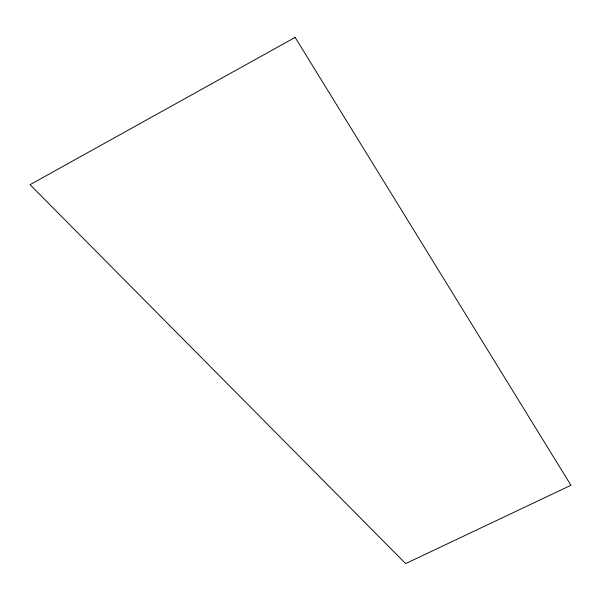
<?xml version="1.0" encoding="UTF-8"?>
<svg xmlns="http://www.w3.org/2000/svg" width="601" height="601" viewBox="0 0 601 601"><rect width="100%" height="100%" fill="white"/><g stroke="black" fill="none" stroke-linecap="round" stroke-linejoin="round"><path stroke-width="0.9" d="M295.121 37.397L30.05 184.68L405.652 563.603L570.95 485.277L295.121 37.397"/></g></svg>
